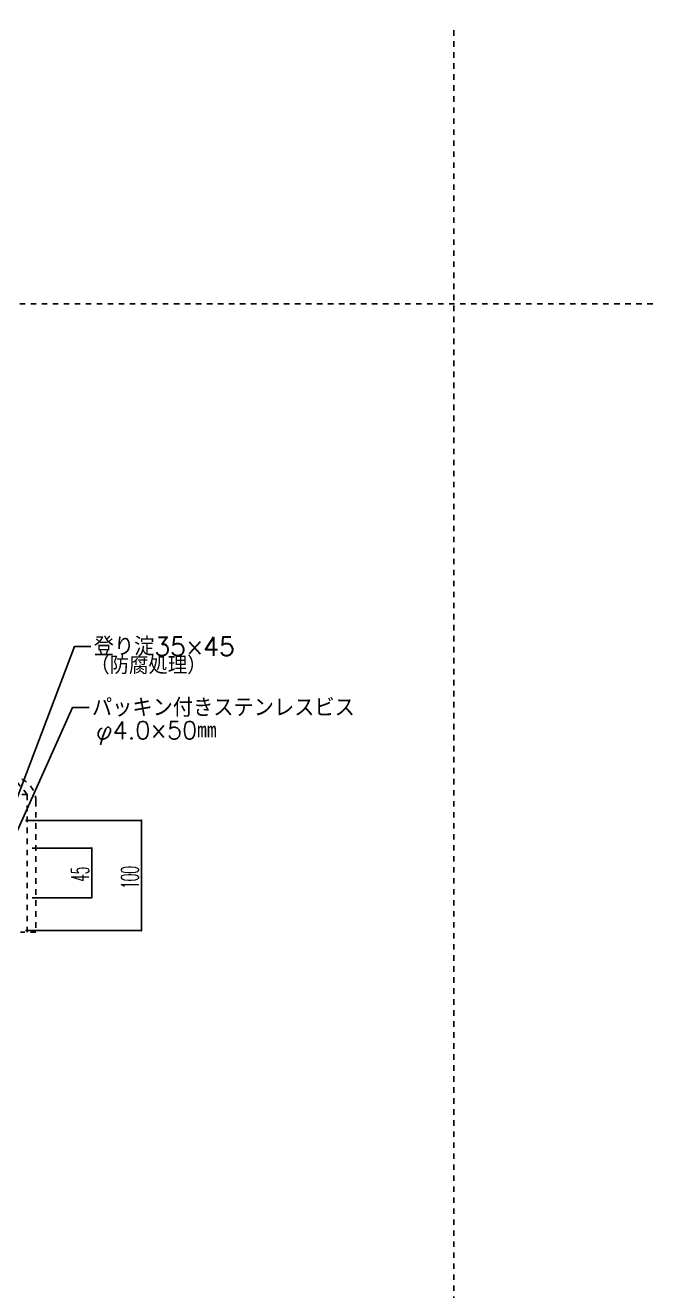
# Model space of a CAD drawing. Extents: x -1727 to 4652, y -2317 to 2357.
# Drawn here: x 4066 to 4636, y 1204 to 2353 of the extents above; entities that cross this region are included whole.
import ezdxf

# ---------------------------------------------------------------- set-up
doc = ezdxf.new("R2010")
doc.units = 0
doc.header["$LTSCALE"] = 5
doc.linetypes.add('DOT', pattern=[2, 1, -1])
for name, color, linetype in [('0-2', 7, 'CONTINUOUS'), ('0-3', 7, 'CONTINUOUS'), ('0-A', 7, 'CONTINUOUS')]:
    doc.layers.add(name, color=color, linetype=linetype)
doc.styles.get("Standard").update_dxf_attribs({"font": 'txt.shx', "bigfont": 'extfont.shx'})

msp = doc.modelspace()

# ---------------------------------------------------------------- linework, layer by layer
at = {"layer": '0-2', "color": 2, "linetype": 'DOT'}
for p, q in [((4067.5228, 1654.2535), (4055.5228, 1669.2535)), ((4067.5228, 1654.2535), (3925.5228, 1654.2535)), ((4067.5228, 1654.2535), (4067.5228, 1529.2535)), ((4075.5228, 1648.3245), (4075.5228, 1529.2535)), ((4075.5228, 1529.2535), (4061.5558, 1529.2535))]:
    msp.add_line(p, q, dxfattribs=at)
msp.add_arc((4052.4618, 1647.6365), 23.071, 1.708, 69.55, dxfattribs=at)
at = {"layer": '0-2', "color": 7}
msp.add_point((4455, 2100), dxfattribs=at)
at = {"layer": '0-3', "color": 7, "linetype": 'CONTINUOUS'}
for p, q in [((4066.0152, 1630.7687), (4171.331, 1630.7687)), ((4171.331, 1630.7687), (4171.331, 1530.802)), ((4071.9597, 1605.6248), (4126.1208, 1605.6248)), ((4126.1208, 1560.6248), (4126.1208, 1605.6248)), ((4071.9597, 1560.6248), (4126.1208, 1560.6248)), ((4066.0152, 1530.802), (4171.331, 1530.802))]:
    msp.add_line(p, q, dxfattribs=at)
for points in [[(4037.0995, 1596.1098), (4110.4905, 1788.7614), (4125.4905, 1788.7614)], [(4039.8266, 1580.4537), (4108.8373, 1733.3161), (4123.8373, 1733.3161)]]:
    msp.add_lwpolyline(points, dxfattribs=at)
at = {"layer": '0-3', "color": 7}
for p in [(4171.331, 1630.7687), (4126.1208, 1605.6248), (4126.1208, 1560.6248), (4171.331, 1530.802)]:
    msp.add_point(p, dxfattribs=at)
at = {"layer": '0-A', "color": 7, "linetype": 'DOT'}
for p, q in [((4455, -2316.5581), (4455, 2352.946)), ((4635.7424, 2100), (-1726.8095, 2100))]:
    msp.add_line(p, q, dxfattribs=at)

# ---------------------------------------------------------------- texts
at = {"layer": '0-3', "color": 7}
for s, height, p in [('登り淀35×45', 16.7, (4127.9905, 1780.4114)), ('（防腐処理）', 16, (4124.8522, 1763.6784)), ('パッキン付きステンレスビス', 16.7, (4126.3373, 1724.9661)), ('φ4.0×50㎜', 16, (4130.079, 1704.7513))]:
    msp.add_text(s, height=height, dxfattribs=at).set_placement(p)
at = {"layer": '0-3', "color": 7, "width": 0.5}
for s, p in [('45', (4123.6208, 1575.1248)), ('100', (4168.831, 1568.7854))]:
    msp.add_text(s, height=16, rotation=90, dxfattribs=at).set_placement(p)

doc.saveas('drawing.dxf')
